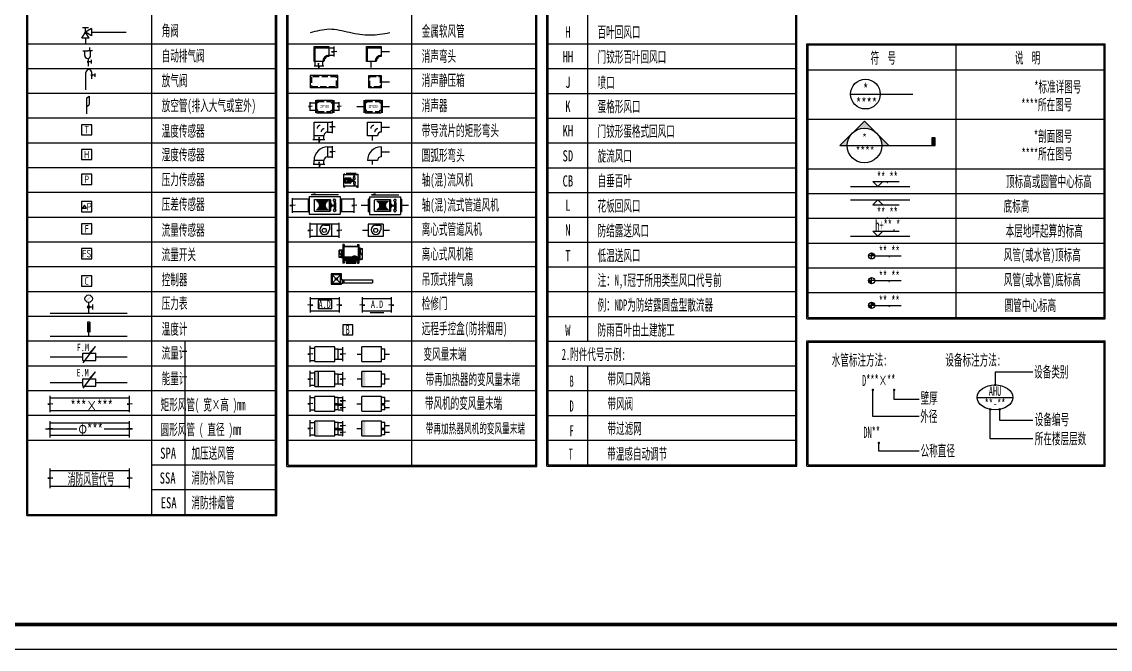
# Model space of a CAD drawing. Header units: millimetres. Extents: x 1637 to 339553, y 1785 to 98458.
# Drawn here: x 38478 to 82428, y 1785 to 27111 of the extents above; entities that cross this region are included whole.
import ezdxf
from ezdxf.enums import TextEntityAlignment as Align

# ---------------------------------------------------------------- set-up
doc = ezdxf.new("R2010")
doc.units = ezdxf.units.MM
doc.header["$LTSCALE"] = 1000
doc.linetypes.add('DASH', pattern=[0.35, 0.25, -0.1])
doc.layers.get('Defpoints').update_dxf_attribs({"color": 9})
for name, color, linetype in [('H-DAPP-AAPP', 3, 'Continuous'), ('H-DIMS', 7, 'Continuous'), ('H-DIMS-DUCT', 7, 'Continuous'), ('H-DUCT', 2, 'Continuous'), ('H-DUCT-APPE', 7, 'Continuous'), ('H-DUCT-FIRE', 20, 'Continuous'), ('H-EQUP-ELSE', 4, 'Continuous'), ('H-EQUP-FAN', 4, 'Continuous'), ('H-EQUP-FANS', 4, 'Continuous'), ('H-EQUP-FBOX', 4, 'Continuous'), ('h-papp-valv', 3, 'Continuous'), ('H-PIPE', 1, 'Continuous'), ('H-PIPE-DIMS', 7, 'Continuous')]:
    doc.layers.add(name, color=color, linetype=linetype)
doc.layers.add('内框', color=8, linetype='Continuous', plot=False)
doc.styles.add('TH-STYLE1', font='Stfangso_1.ttf', dxfattribs={"width": 0.7})
doc.styles.add('TH-STYLE3', font='tssdeng.shx', dxfattribs={"width": 0.8, "bigfont": 'tssdchn.shx'})
doc.styles.add('黑体', font='simhei.ttf')

# ---------------------------------------------------------------- blocks, each defined once
blk = doc.blocks.new('*U5')
at = {"layer": 'Defpoints'}
for points in [[(0, 0), (1189, 0), (1189, 841), (0, 841)], [(25, 831), (1099, 831), (1099, 10), (25, 10)]]:
    blk.add_lwpolyline(points, close=True, dxfattribs=at)
blk = doc.blocks.new('*U20')
blk.add_line((-480, 0), (480, 0))
blk.add_ellipse((0, 0), major_axis=(-480, 0), ratio=0.7)
at = {"style": 'TH-STYLE1', "width": 0.55}
for tag, p in [('CH1', (0, 168)), ('1', (0, -168))]:
    blk.add_attdef(tag, text='', height=250, dxfattribs=at).set_placement(p, align=Align.MIDDLE_CENTER)
blk = doc.blocks.new('*U21')
at = {"layer": 'H-EQUP-FAN'}
for p, q in [((173, 173), (-173, -173)), ((-173, 173), (173, -173)), ((173, -27), (249, -27)), ((173, -27), (173, -169)), ((173, -169), (249, -169)), ((249, -27), (249, -169)), ((249, -31), (275, -31)), ((249, -166), (275, -166)), ((275, -31), (275, -166)), ((275, -31), (280, -34)), ((280, -162), (275, -166)), ((280, -34), (280, -162)), ((280, -34), (302, -34)), ((280, -162), (302, -162)), ((302, -34), (302, -162))]:
    blk.add_line(p, q, dxfattribs=at)
blk.add_lwpolyline([(211, -27), (211, 189, 0.414214), (189, 211), (-189, 211, 0.414214), (-211, 189), (-211, -189, 0.414214), (-189, -211), (189, -211, 0.414214), (211, -189), (211, -169)], format="xyb", dxfattribs=at)
blk.add_lwpolyline([(189, -27), (189, 189), (-189, 189), (-189, -189), (189, -189), (189, -169)], dxfattribs=at)
blk.add_lwpolyline([(-173, -173), (173, -173), (173, 173), (-173, 173)], close=True, dxfattribs=at)
blk.add_circle((0, 0), 43.5, dxfattribs=at)
blk = doc.blocks.new('*U58')
h = blk.add_hatch(color=256)
edge = h.paths.add_edge_path()
edge.add_line((7, 0), (9.9, 0))
edge.add_line((9.9, 0), (0, 9.9))
edge.add_line((0, 9.9), (-9.9, 0))
edge.add_line((-9.9, 0), (-7, 0))
edge.add_arc((0, 0), 7, 0, 180, ccw=False)
blk.add_hatch(color=256).paths.add_polyline_path([(28.59, 3.17), (27.17, 3.17), (27.17, 0), (28.59, 0)])
for p, q in [((-7, 0), (7, 0)), ((7, 0), (28.59, 0))]:
    blk.add_line(p, q)
blk.add_lwpolyline([(7, 0), (9.9, 0), (0, 9.9), (-9.9, 0), (-7, 0, -1)], format="xyb", close=True)
blk.add_lwpolyline([(28.59, 3.17), (27.17, 3.17), (27.17, 0), (28.59, 0)], close=True)
blk.add_circle((0, 0), 7)
at = {"style": 'TH-STYLE1', "width": 0.8}
blk.add_attdef('详图编号', text='', height=3.5, dxfattribs=at).set_placement((0.05, 1.34), align=Align.CENTER)
blk.add_attdef('详图图号', text='', height=3.5, dxfattribs=at).set_placement((0.28, -2.15), align=Align.MIDDLE_CENTER)
blk = doc.blocks.new('*U54')
at = {"layer": 'h-papp-valv'}
for p, q in [((186746, 53584), (186896, 53834)), ((187015, 53999), (186776, 53999)), ((186896, 53834), (186896, 53999)), ((187146, 53984), (186896, 53834)), ((187146, 53684), (186896, 53834)), ((187046, 53584), (186896, 53834)), ((187146, 53984), (187146, 53684)), ((187046, 53584), (186746, 53584))]:
    blk.add_line(p, q, dxfattribs=at)
blk = doc.blocks.new('*U55')
at = {"layer": 'h-papp-valv'}
for p, q in [((187034, 54129), (187034, 53999)), ((186776, 53999), (186965, 53999)), ((186848, 53815), (186848, 53999)), ((187154, 53999), (186965, 53999)), ((186982, 53698), (186982, 53385)), ((187083, 53815), (187083, 53999)), ((187102, 53632), (187102, 53493)), ((187102, 53558), (186957, 53558))]:
    blk.add_line(p, q, dxfattribs=at)
at = {"layer": 'h-papp-valv', "const_width": 50}
blk.add_lwpolyline([(186982, 53583, 1), (186982, 53533, 1)], format="xyb", close=True, dxfattribs=at)
at = {"layer": 'h-papp-valv'}
blk.add_arc((186965, 53815), 118, 180, 0, dxfattribs=at)
blk = doc.blocks.new('*U56')
at = {"layer": 'h-papp-valv'}
for p, q in [((187026, 53499), (187026, 54199)), ((187386, 54095), (187241, 54095)), ((187266, 53953), (187266, 54199)), ((187386, 54168), (187386, 54029))]:
    blk.add_line(p, q, dxfattribs=at)
at = {"layer": 'h-papp-valv', "const_width": 50}
blk.add_lwpolyline([(187266, 54120, 1), (187266, 54070, 1)], format="xyb", close=True, dxfattribs=at)
at = {"layer": 'h-papp-valv'}
blk.add_arc((187146, 54199), 120, 0, 180, dxfattribs=at)
blk = doc.blocks.new('*U57')
at = {"layer": 'h-papp-valv'}
for p, q in [((187026, 54160), (187143, 54249)), ((187026, 54160), (187026, 53538)), ((187143, 54249), (187143, 53911)), ((187026, 53820), (187143, 53909))]:
    blk.add_line(p, q, dxfattribs=at)
blk = doc.blocks.new('*U79')
at = {"layer": 'h-papp-valv'}
blk.add_lwpolyline([(-205, -205), (205, -205), (205, 205), (-205, 205)], close=True, dxfattribs=at)
at = {"layer": 'H-PIPE-DIMS', "style": 'TH-STYLE3', "width": 0.8}
blk.add_text('C', height=300, rotation=0, dxfattribs=at).set_placement((0, 0), align=Align.MIDDLE_CENTER)
blk = doc.blocks.new('*U85')
at = {"layer": 'h-papp-valv'}
blk.add_lwpolyline([(-205, -205), (205, -205), (205, 205), (-205, 205)], close=True, dxfattribs=at)
at = {"layer": 'H-PIPE-DIMS', "style": 'TH-STYLE3', "width": 0.8}
blk.add_text('FS', height=300, rotation=0, dxfattribs=at).set_placement((0, 0), align=Align.MIDDLE_CENTER)
blk = doc.blocks.new('*U84')
at = {"layer": 'h-papp-valv'}
blk.add_lwpolyline([(-205, -205), (205, -205), (205, 205), (-205, 205)], close=True, dxfattribs=at)
at = {"layer": 'H-PIPE-DIMS', "style": 'TH-STYLE3', "width": 0.8}
blk.add_text('F', height=300, rotation=0, dxfattribs=at).set_placement((0, 0), align=Align.MIDDLE_CENTER)
blk = doc.blocks.new('*U83')
at = {"layer": 'h-papp-valv'}
blk.add_lwpolyline([(-205, -205), (205, -205), (205, 205), (-205, 205)], close=True, dxfattribs=at)
at = {"layer": 'H-PIPE-DIMS'}
blk.add_lwpolyline([(-91, 68), (-166, -62), (-16, -62)], close=True, dxfattribs=at)
at = {"layer": 'H-PIPE-DIMS', "style": 'TH-STYLE3', "width": 0.8}
blk.add_text('P', height=300, rotation=0, dxfattribs=at).set_placement((100, 0), align=Align.MIDDLE_CENTER)
blk = doc.blocks.new('*U82')
at = {"layer": 'h-papp-valv'}
blk.add_lwpolyline([(-205, -205), (205, -205), (205, 205), (-205, 205)], close=True, dxfattribs=at)
at = {"layer": 'H-PIPE-DIMS', "style": 'TH-STYLE3', "width": 0.8}
blk.add_text('P', height=300, rotation=0, dxfattribs=at).set_placement((0, 0), align=Align.MIDDLE_CENTER)
blk = doc.blocks.new('*U81')
at = {"layer": 'h-papp-valv'}
blk.add_lwpolyline([(-205, -205), (205, -205), (205, 205), (-205, 205)], close=True, dxfattribs=at)
at = {"layer": 'H-PIPE-DIMS', "style": 'TH-STYLE3', "width": 0.8}
blk.add_text('H', height=300, rotation=0, dxfattribs=at).set_placement((0, 0), align=Align.MIDDLE_CENTER)
blk = doc.blocks.new('*U80')
at = {"layer": 'h-papp-valv'}
blk.add_lwpolyline([(-205, -205), (205, -205), (205, 205), (-205, 205)], close=True, dxfattribs=at)
at = {"layer": 'H-PIPE-DIMS', "style": 'TH-STYLE3', "width": 0.8}
blk.add_text('T', height=300, rotation=0, dxfattribs=at).set_placement((0, 0), align=Align.MIDDLE_CENTER)
blk = doc.blocks.new('*U101')
for p, q in [((0, 0), (500, 0)), ((100, -100), (100, 0)), ((400, -100), (400, 0)), ((0, -50), (500, -50)), ((0, -690), (0, -50)), ((50, -100), (100, -100)), ((450, -100), (400, -100)), ((500, -690), (500, -50)), ((0, -690), (500, -690)), ((0, -740), (500, -740)), ((50, -640), (100, -640)), ((100, -640), (100, -740)), ((400, -640), (400, -740)), ((450, -640), (400, -640))]:
    blk.add_line(p, q)
at = {"linetype": 'DASH'}
for p, q in [((50, -640), (50, -100)), ((450, -640), (450, -100))]:
    blk.add_line(p, q, dxfattribs=at)
at = {"style": 'TH-STYLE3', "width": 0.7}
blk.add_text('ZP100', height=125, rotation=90, dxfattribs=at).set_placement((250, -370), align=Align.MIDDLE_CENTER)
blk = doc.blocks.new('*U102')
for p, q in [((0, 0), (500, 0)), ((100, -100), (100, 0)), ((400, -100), (400, 0)), ((0, -50), (500, -50)), ((0, -690), (0, -50)), ((50, -100), (100, -100)), ((450, -100), (400, -100)), ((500, -690), (500, -50)), ((0, -690), (500, -690)), ((0, -740), (500, -740)), ((50, -640), (100, -640)), ((100, -640), (100, -740)), ((400, -640), (400, -740)), ((450, -640), (400, -640))]:
    blk.add_line(p, q)
at = {"linetype": 'DASH'}
for p, q in [((50, -640), (50, -100)), ((450, -640), (450, -100))]:
    blk.add_line(p, q, dxfattribs=at)
at = {"style": 'TH-STYLE3', "width": 0.7}
blk.add_text('ZP200', height=125, rotation=90, dxfattribs=at).set_placement((250, -370), align=Align.MIDDLE_CENTER)
blk = doc.blocks.new('THAPE_A1L_inner')
at = {"layer": '内框'}
blk.add_lwpolyline([(0, 0), (841, 0), (841, 594), (0, 594)], close=True, dxfattribs=at)
at = {"layer": '内框', "const_width": 1.4}
blk.add_lwpolyline([(25, 584), (25, 10), (831, 10), (831, 584)], close=True, dxfattribs=at)
at = {"layer": '内框', "style": '黑体', "width": 0.8}
blk.add_attdef('内框名称', (51.53, 598.63), '', height=7, dxfattribs=at)

msp = doc.modelspace()

# ---------------------------------------------------------------- hatches: boundary and pattern name
at = {"layer": 'H-DIMS'}
for points in [[(72918, 17662, 0.414214), (72793, 17787), (72793, 17662)], [(72793, 16662), (72668, 16662, 0.414214), (72793, 16537)], [(72793, 15662), (72668, 15662, 0.414214), (72793, 15537)], [(72918, 15662, 0.414214), (72793, 15787), (72793, 15662)]]:
    msp.add_hatch(color=256, dxfattribs=at).paths.add_polyline_path(points)

# ---------------------------------------------------------------- linework, layer by layer
at = {"layer": 'H-DAPP-AAPP'}
for p, q in [((50828, 23060), (50828, 22660)), ((52991, 23060), (52991, 22660)), ((50678, 22510), (50278, 22510)), ((52841, 22510), (52441, 22510)), ((50828, 22060), (50828, 21660)), ((52991, 22060), (52991, 21660)), ((50678, 21510), (50278, 21510)), ((52841, 21510), (52441, 21510))]:
    msp.add_line(p, q, dxfattribs=at)
at = {"layer": 'H-DIMS'}
for p, q in [((38678, 7177), (38678, 57277)), ((38728, 7227), (38728, 57227)), ((43728, 7227), (43728, 57227)), ((48728, 7227), (48728, 57227)), ((48778, 7177), (48778, 57277)), ((49178, 9165), (49178, 57277)), ((49228, 9215), (49228, 57227)), ((54228, 9215), (54228, 57227)), ((59228, 9215), (59228, 57227)), ((59278, 9165), (59278, 57277)), ((59678, 9171), (59678, 57283)), ((59728, 9221), (59728, 57233)), ((69728, 9221), (69728, 57227)), ((69778, 9171), (69778, 57277)), ((61328, 14209), (61328, 42209)), ((38728, 26227), (48728, 26227)), ((49228, 26227), (59228, 26227)), ((59728, 26221), (69728, 26221)), ((70178, 15127), (70178, 26227)), ((70178, 26227), (82228, 26227)), ((70228, 15177), (70228, 26177)), ((70228, 26177), (82178, 26177)), ((76203, 15177), (76203, 26177)), ((82178, 15177), (82178, 26177)), ((82228, 15127), (82228, 26227)), ((38728, 25227), (48728, 25227)), ((49228, 25230), (59228, 25230)), ((59728, 25221), (69728, 25221)), ((70228, 25177), (82178, 25177)), ((70228, 25177), (82178, 25177)), ((38728, 24227), (48728, 24227)), ((49228, 24227), (59228, 24227)), ((59728, 24221), (69728, 24221)), ((71941, 24190), (74454, 24190)), ((38728, 23227), (48728, 23227)), ((49228, 23227), (59228, 23227)), ((59728, 23221), (69728, 23221)), ((70228, 23177), (82178, 23177)), ((38728, 22227), (48728, 22227)), ((49228, 22227), (59228, 22227)), ((59728, 22221), (69728, 22221)), ((38728, 21227), (48728, 21227)), ((49228, 21227), (59228, 21227)), ((59728, 21221), (69728, 21221)), ((70228, 21177), (82178, 21177)), ((72843, 20662), (73044, 20462)), ((72843, 20662), (73906, 20662)), ((73244, 20662), (73044, 20462)), ((38728, 20227), (48728, 20227)), ((49228, 20227), (59228, 20227)), ((59728, 20221), (69728, 20221)), ((71941, 20462), (74334, 20462)), ((70228, 20177), (82178, 20177)), ((71941, 19926), (74334, 19926)), ((72843, 19726), (73044, 19926)), ((73244, 19726), (73044, 19926)), ((72843, 19726), (73906, 19726)), ((38728, 19227), (48728, 19227)), ((49228, 19227), (59228, 19227)), ((59728, 19221), (69728, 19221)), ((59728, 19221), (69728, 19221)), ((70228, 19177), (82178, 19177)), ((71941, 18462), (74334, 18462)), ((72843, 18662), (73044, 18462)), ((72843, 18662), (73906, 18662)), ((73244, 18662), (73044, 18462)), ((38728, 18227), (48728, 18227)), ((49228, 18227), (59228, 18227)), ((59728, 18221), (69728, 18221)), ((70228, 18177), (82178, 18177)), ((72918, 17662), (72668, 17662)), ((72793, 17537), (72793, 17787)), ((72918, 17662), (73981, 17662)), ((38728, 17227), (48728, 17227)), ((49228, 17227), (59228, 17227)), ((59728, 17221), (69728, 17221)), ((70228, 17177), (82178, 17177)), ((72793, 16537), (72793, 16787)), ((72918, 16662), (72668, 16662)), ((72918, 16662), (73981, 16662)), ((38728, 16227), (48728, 16227)), ((49228, 16227), (59228, 16227)), ((59728, 16221), (69728, 16221)), ((70228, 16177), (82178, 16177)), ((72918, 15662), (72668, 15662)), ((72793, 15537), (72793, 15787)), ((72918, 15662), (73981, 15662)), ((38728, 15227), (48728, 15227)), ((49228, 15227), (59228, 15227)), ((59728, 15221), (69728, 15221)), ((70178, 15127), (82228, 15127)), ((70228, 15177), (82178, 15177)), ((70228, 15177), (82178, 15177)), ((70228, 15177), (82178, 15177)), ((38728, 14227), (48728, 14227)), ((45079, 7227), (45079, 14227)), ((49228, 14227), (59228, 14227)), ((59728, 14221), (69728, 14221)), ((70178, 9177), (70178, 14227)), ((70178, 14227), (82228, 14227)), ((70228, 9227), (70228, 14177)), ((70228, 14177), (82178, 14177)), ((82178, 9227), (82178, 14177)), ((82228, 9177), (82228, 14227)), ((38728, 13227), (48728, 13227)), ((49228, 13227), (59228, 13227)), ((59728, 13221), (69728, 13221)), ((61328, 9209), (61328, 13209)), ((79306, 12972), (77785, 12972)), ((77785, 12972), (77785, 12454)), ((38728, 12227), (48728, 12227)), ((49228, 12227), (59228, 12227)), ((59728, 12221), (69728, 12221)), ((72845, 11173), (72845, 12251)), ((73703, 11870), (73703, 12251)), ((74716, 11870), (73703, 11870)), ((77584, 10283), (77584, 11465)), ((77965, 11015), (77965, 11465)), ((38728, 11227), (48728, 11227)), ((49228, 11227), (59228, 11227)), ((59728, 11221), (69728, 11221)), ((74716, 11173), (72845, 11173)), ((79306, 11015), (77965, 11015)), ((38728, 10227), (48728, 10227)), ((49228, 10227), (59228, 10227)), ((59728, 10221), (69728, 10221)), ((73084, 9782), (73084, 10112)), ((79306, 10283), (77584, 10283)), ((74716, 9782), (73084, 9782)), ((43728, 9227), (48728, 9227)), ((49178, 9165), (59278, 9165)), ((49228, 9215), (59228, 9215)), ((59678, 9171), (69778, 9171)), ((59728, 9221), (69728, 9221)), ((59728, 9221), (69728, 9221)), ((59728, 9221), (69728, 9221)), ((59728, 9221), (69728, 9221)), ((70178, 9177), (82228, 9177)), ((70228, 9227), (82178, 9227)), ((70228, 9227), (82178, 9227)), ((70228, 9227), (82178, 9227)), ((43728, 8227), (48728, 8227)), ((43728, 8227), (48728, 8227)), ((38678, 7177), (48778, 7177)), ((38728, 7227), (48728, 7227))]:
    msp.add_line(p, q, dxfattribs=at)
at = {"layer": 'H-DIMS', "const_width": 50}
for points in [[(77760, 12454, 1), (77810, 12454, 1)], [(72820, 12251, 1), (72870, 12251, 1)], [(73678, 12251, 1), (73728, 12251, 1)], [(77559, 11465, 1), (77609, 11465, 1)], [(77940, 11465, 1), (77990, 11465, 1)], [(73059, 10112, 1), (73109, 10112, 1)]]:
    msp.add_lwpolyline(points, format="xyb", close=True, dxfattribs=at)
at = {"layer": 'H-DIMS'}
for centre, radius in [((72541, 24190), 600), ((72793, 17662), 125), ((72793, 16662), 125), ((72793, 15662), 125)]:
    msp.add_circle(centre, radius, dxfattribs=at)
at = {"layer": 'H-DIMS-DUCT'}
for p, q in [((51085, 25924), (51085, 26113)), ((51193, 25908), (50986, 25898)), ((50986, 25898), (51085, 25883)), ((51085, 25924), (51193, 25908)), ((51085, 25708), (51085, 25883)), ((50278, 25337), (50451, 25337)), ((50465, 25436), (50451, 25337)), ((50475, 25228), (50465, 25436)), ((50491, 25337), (50475, 25228)), ((50491, 25337), (50680, 25337)), ((50128, 23714), (50128, 23867)), ((51293, 23714), (51293, 23867)), ((50209, 23702), (50054, 23694)), ((50054, 23694), (50128, 23683)), ((50128, 23714), (50209, 23702)), ((50128, 23510), (50128, 23683)), ((51374, 23702), (51219, 23694)), ((51219, 23694), (51293, 23683)), ((51293, 23714), (51374, 23702)), ((51293, 23510), (51293, 23683)), ((51129, 22875), (50922, 22865)), ((50922, 22865), (51021, 22850)), ((51021, 22891), (51021, 23096)), ((51021, 22891), (51129, 22875)), ((50482, 22456), (50468, 22358)), ((50492, 22249), (50482, 22456)), ((51021, 22620), (51021, 22850)), ((50237, 22358), (50468, 22358)), ((50509, 22358), (50492, 22249)), ((50509, 22358), (50714, 22358)), ((51021, 21891), (51021, 22096)), ((51129, 21875), (50922, 21865)), ((50922, 21865), (51021, 21850)), ((51021, 21891), (51129, 21875)), ((51021, 21620), (51021, 21850)), ((50240, 21357), (50471, 21357)), ((50485, 21455), (50471, 21357)), ((50495, 21248), (50485, 21455)), ((50511, 21357), (50495, 21248)), ((50511, 21357), (50717, 21357)), ((49404, 19718), (49404, 19990)), ((51900, 19718), (51900, 19990)), ((49512, 19702), (49305, 19691)), ((49305, 19691), (49404, 19677)), ((49404, 19718), (49512, 19702)), ((49404, 19396), (49404, 19677)), ((52009, 19702), (51802, 19691)), ((51802, 19691), (51900, 19677)), ((51900, 19718), (52009, 19702)), ((51900, 19396), (51900, 19677)), ((50128, 18718), (50128, 18990)), ((51293, 18718), (51293, 18990)), ((50236, 18702), (50029, 18691)), ((50029, 18691), (50128, 18677)), ((50128, 18718), (50236, 18702)), ((50128, 18396), (50128, 18677)), ((51401, 18702), (51194, 18691)), ((51194, 18691), (51293, 18677)), ((51293, 18718), (51401, 18702)), ((51293, 18396), (51293, 18677)), ((50128, 16001), (50128, 15697)), ((50446, 15880), (50446, 15520)), ((50993, 15880), (50446, 15880)), ((50993, 15520), (50993, 15880)), ((51296, 16001), (51296, 15697)), ((52226, 16001), (52226, 15697)), ((53395, 16001), (53395, 15697)), ((50029, 15682), (50128, 15697)), ((50236, 15672), (50029, 15682)), ((50128, 15656), (50236, 15672)), ((50128, 15656), (50128, 15373)), ((50993, 15520), (50446, 15520)), ((51198, 15682), (51296, 15697)), ((51405, 15672), (51198, 15682)), ((51296, 15656), (51405, 15672)), ((51296, 15656), (51296, 15373)), ((52128, 15682), (52226, 15697)), ((52335, 15672), (52128, 15682)), ((52226, 15656), (52335, 15672)), ((52226, 15656), (52226, 15373)), ((53296, 15682), (53395, 15697)), ((53503, 15672), (53296, 15682)), ((53395, 15656), (53503, 15672)), ((53395, 15656), (53395, 15373)), ((53091, 15367), (52545, 15367)), ((50236, 13702), (50029, 13691)), ((50029, 13691), (50128, 13677)), ((50128, 13718), (50128, 14024)), ((50128, 13718), (50236, 13702)), ((50128, 13372), (50128, 13677)), ((51546, 13702), (51339, 13691)), ((51339, 13691), (51438, 13677)), ((51438, 13718), (51438, 13970)), ((51438, 13718), (51546, 13702)), ((51438, 13410), (51438, 13677)), ((50128, 12718), (50128, 13024)), ((51438, 12718), (51438, 12970)), ((50236, 12702), (50029, 12691)), ((50029, 12691), (50128, 12677)), ((50128, 12718), (50236, 12702)), ((50128, 12372), (50128, 12677)), ((51546, 12702), (51339, 12691)), ((51339, 12691), (51438, 12677)), ((51438, 12718), (51546, 12702)), ((51438, 12410), (51438, 12677)), ((39628, 11703), (39628, 12010)), ((42828, 11703), (42828, 12010)), ((50128, 11718), (50128, 12024)), ((51438, 11830), (51438, 11987)), ((39736, 11687), (39529, 11677)), ((39529, 11677), (39628, 11662)), ((39628, 11703), (39736, 11687)), ((39628, 11357), (39628, 11662)), ((42936, 11687), (42729, 11677)), ((42729, 11677), (42828, 11662)), ((42828, 11703), (42936, 11687)), ((42828, 11357), (42828, 11662)), ((50236, 11702), (50029, 11691)), ((50029, 11691), (50128, 11677)), ((50128, 11718), (50236, 11702)), ((50128, 11372), (50128, 11677)), ((51546, 11814), (51339, 11804)), ((51339, 11804), (51438, 11789)), ((51546, 11543), (51339, 11533)), ((51339, 11533), (51438, 11519)), ((51438, 11830), (51546, 11814)), ((51438, 11638), (51438, 11789)), ((51438, 11559), (51438, 11687)), ((51438, 11559), (51546, 11543)), ((51438, 11382), (51438, 11519)), ((50128, 10718), (50128, 11024)), ((39439, 10677), (40699, 10677)), ((39736, 10687), (39529, 10677)), ((39529, 10677), (39628, 10662)), ((39628, 10703), (39628, 10986)), ((39628, 10703), (39736, 10687)), ((39628, 10334), (39628, 10662)), ((41802, 10677), (42950, 10677)), ((42936, 10687), (42729, 10677)), ((42729, 10677), (42828, 10662)), ((42828, 10703), (42828, 10986)), ((42828, 10703), (42936, 10687)), ((42828, 10334), (42828, 10662)), ((50236, 10702), (50029, 10691)), ((50029, 10691), (50128, 10677)), ((50128, 10718), (50236, 10702)), ((50128, 10372), (50128, 10677)), ((51546, 10814), (51339, 10804)), ((51339, 10804), (51438, 10789)), ((51438, 10830), (51438, 10987)), ((51438, 10830), (51546, 10814)), ((51438, 10638), (51438, 10789)), ((51438, 10559), (51438, 10687)), ((51438, 10559), (51546, 10543)), ((51546, 10543), (51339, 10533)), ((51339, 10533), (51438, 10519)), ((51438, 10382), (51438, 10519)), ((39628, 8711), (39628, 9079)), ((42828, 8711), (42828, 9079)), ((39736, 8695), (39529, 8685)), ((39529, 8685), (39628, 8670)), ((39628, 8711), (39736, 8695)), ((39628, 8291), (39628, 8670)), ((42936, 8695), (42729, 8685)), ((42729, 8685), (42828, 8670)), ((42828, 8711), (42936, 8695)), ((42828, 8291), (42828, 8670))]:
    msp.add_line(p, q, dxfattribs=at)
for points in [[(50278, 26110), (50878, 26110), (50878, 25710, 0.414214), (50678, 25510), (50278, 25510)], [(52391, 26110), (52991, 26110), (52991, 25710, 0.414214), (52791, 25510), (52391, 25510)]]:
    msp.add_lwpolyline(points, format="xyb", close=True, dxfattribs=at)
msp.add_lwpolyline([(51447, 14475), (51847, 14475), (51847, 14875), (51447, 14875)], close=True, dxfattribs=at)
at = {"layer": 'H-DUCT'}
for p, q in [((50328, 25510), (50328, 26060)), ((50328, 26060), (50878, 26060)), ((50878, 26060), (51085, 26060)), ((52441, 25510), (52441, 26060)), ((52441, 26060), (52991, 26060)), ((50328, 25337), (50328, 25510)), ((50628, 25337), (50628, 25510)), ((50878, 25760), (51085, 25760)), ((52591, 25260), (52591, 25510)), ((52991, 25910), (53328, 25910)), ((50128, 24942), (50128, 24442)), ((51237, 24942), (50128, 24942)), ((51237, 24442), (51237, 24942)), ((52991, 24692), (53328, 24692)), ((51237, 24442), (50128, 24442)), ((50128, 23840), (50333, 23840)), ((51073, 23840), (51293, 23840)), ((50128, 23540), (50333, 23540)), ((51073, 23540), (51293, 23540)), ((52007, 23690), (52296, 23690)), ((53036, 23690), (53328, 23690)), ((50278, 22358), (50278, 23060)), ((50278, 23060), (51021, 23060)), ((52441, 23060), (52991, 23060)), ((52441, 22510), (52441, 23060)), ((52991, 22860), (53328, 22860)), ((50678, 22358), (50678, 22510)), ((50828, 22660), (51021, 22660)), ((52641, 22317), (52641, 22510)), ((50828, 22060), (51021, 22060)), ((50828, 21660), (51021, 21660)), ((52991, 21860), (53328, 21860)), ((50281, 21357), (50278, 21510)), ((50681, 21357), (50678, 21510)), ((52641, 21344), (52641, 21510)), ((50037, 19952), (49404, 19952)), ((51900, 19952), (51337, 19952)), ((50037, 19442), (49404, 19442)), ((51900, 19442), (51337, 19442)), ((52467, 19692), (52185, 19692)), ((54089, 19692), (53817, 19692)), ((51293, 18942), (50128, 18942)), ((52467, 18692), (52242, 18692)), ((53328, 18692), (53067, 18692)), ((51293, 18442), (50128, 18442)), ((51482, 16695), (52642, 16695)), ((51482, 16567), (52642, 16567)), ((52642, 16695), (52642, 16567)), ((50128, 15942), (51296, 15942)), ((52226, 15942), (53395, 15942)), ((50128, 15442), (51296, 15442)), ((52226, 15442), (53395, 15442)), ((50128, 13942), (50314, 13942)), ((52018, 13692), (52204, 13692)), ((53143, 13692), (53328, 13692)), ((50128, 13442), (50314, 13442)), ((51253, 13491), (51438, 13491)), ((50128, 12942), (50314, 12942)), ((51253, 12892), (51438, 12892)), ((50128, 12442), (50314, 12442)), ((51253, 12491), (51438, 12491)), ((52018, 12692), (52204, 12692)), ((53143, 12692), (53328, 12692)), ((39628, 11927), (42828, 11927)), ((50128, 11942), (50314, 11942)), ((51253, 11941), (51438, 11941)), ((50128, 11442), (50314, 11442)), ((51253, 11692), (51438, 11692)), ((51253, 11641), (51438, 11641)), ((51253, 11441), (51438, 11441)), ((52007, 11692), (52204, 11692)), ((53143, 11816), (53328, 11816)), ((53143, 11541), (53328, 11541)), ((39628, 11427), (42828, 11427)), ((39628, 10927), (42828, 10927)), ((50128, 10942), (50314, 10942)), ((51253, 10941), (51438, 10941)), ((51253, 10692), (51438, 10692)), ((51253, 10641), (51438, 10641)), ((52007, 10692), (52204, 10692)), ((53143, 10816), (53328, 10816)), ((39628, 10427), (42828, 10427)), ((50128, 10442), (50314, 10442)), ((51253, 10441), (51438, 10441)), ((53143, 10541), (53328, 10541))]:
    msp.add_line(p, q, dxfattribs=at)
msp.add_lwpolyline([(52491, 24442), (52491, 24942), (52991, 24942), (52991, 24442)], close=True, dxfattribs=at)
for centre, radius in [((50878, 25510), 250), ((52991, 25510), 250), ((50828, 22510), 150), ((52991, 22510), 150), ((50828, 21510), 550), ((52991, 21510), 550), ((50828, 21510), 150), ((52991, 21510), 150)]:
    msp.add_arc(centre, radius, 90, 180, dxfattribs=at)
at = {"layer": 'H-DUCT', "linetype": 'DASH'}
for centre in [(50530, 22801), (52694, 22801), (50689, 22662), (52852, 22662)]:
    msp.add_arc(centre, 125, 90, 180, dxfattribs=at)
at = {"layer": 'H-DUCT'}
msp.add_open_spline([(50132, 26674), (50385, 26745), (50911, 26893), (51717, 26671), (52532, 26532), (53072, 26628), (53333, 26674)], degree=3, knots=[0, 0, 0, 0, 773.239663, 1607.5342, 2448.575795, 3237.76834, 3237.76834, 3237.76834, 3237.76834], dxfattribs=at)
at = {"layer": 'H-DUCT-APPE', "linetype": 'DASH'}
for p, q in [((50178, 24892), (50178, 24492)), ((51187, 24892), (50178, 24892)), ((51187, 24492), (51187, 24892)), ((50178, 24492), (51187, 24492))]:
    msp.add_line(p, q, dxfattribs=at)
msp.add_lwpolyline([(52533, 24483), (52533, 24900), (52949, 24900), (52949, 24483)], close=True, dxfattribs=at)
at = {"layer": 'H-DUCT-FIRE'}
for p, q in [((39628, 8996), (42828, 8996)), ((39628, 8361), (42828, 8361))]:
    msp.add_line(p, q, dxfattribs=at)
at = {"layer": 'H-EQUP-ELSE'}
for p, q in [((41351, 15596), (41142, 15596)), ((41178, 15784), (41178, 15579)), ((41178, 15570), (41178, 15346)), ((41351, 15496), (41351, 15697)), ((41230, 14986), (41126, 14986)), ((41126, 14986), (41126, 14586)), ((41178, 14943), (41178, 14415)), ((41230, 14986), (41230, 14586)), ((50314, 13392), (50314, 13991)), ((51114, 13991), (50314, 13991)), ((51114, 13392), (51114, 13991)), ((51253, 13892), (51114, 13892)), ((51253, 13892), (51438, 13892)), ((51253, 13491), (51253, 13892)), ((53004, 13991), (52204, 13991)), ((52204, 13392), (52204, 13991)), ((53004, 13392), (53004, 13991)), ((53143, 13892), (53004, 13892)), ((53143, 13491), (53143, 13892)), ((50314, 13392), (51114, 13392)), ((51114, 13491), (51253, 13491)), ((52204, 13392), (53004, 13392)), ((53004, 13491), (53143, 13491)), ((50314, 12392), (50314, 12991)), ((51114, 12991), (50314, 12991)), ((50456, 12392), (50456, 12991)), ((51114, 12392), (51114, 12991)), ((51253, 12892), (51114, 12892)), ((51253, 12491), (51253, 12892)), ((52204, 12392), (52204, 12991)), ((53004, 12991), (52204, 12991)), ((53004, 12392), (53004, 12991)), ((53143, 12892), (53004, 12892)), ((53143, 12491), (53143, 12892)), ((50314, 12392), (51114, 12392)), ((51114, 12491), (51253, 12491)), ((52204, 12392), (53004, 12392)), ((53004, 12491), (53143, 12491)), ((50314, 11392), (50314, 11991)), ((51114, 11991), (50314, 11991)), ((51114, 11392), (51114, 11991)), ((51253, 11941), (51114, 11941)), ((51253, 11691), (51253, 11941)), ((53004, 11991), (52204, 11991)), ((52204, 11392), (52204, 11991)), ((53004, 11392), (53004, 11991)), ((53143, 11941), (53004, 11941)), ((53143, 11691), (53143, 11941)), ((51253, 11691), (51114, 11691)), ((51253, 11641), (51114, 11641)), ((51253, 11441), (51114, 11441)), ((51253, 11441), (51253, 11641)), ((53143, 11691), (53004, 11691)), ((53143, 11641), (53004, 11641)), ((53143, 11441), (53004, 11441)), ((53143, 11441), (53143, 11641)), ((50314, 11392), (51114, 11392)), ((50314, 10392), (50314, 10991)), ((51114, 10991), (50314, 10991)), ((51114, 10392), (51114, 10991)), ((52204, 11392), (53004, 11392)), ((53004, 10991), (52204, 10991)), ((52204, 10392), (52204, 10991)), ((53004, 10392), (53004, 10991)), ((51253, 10941), (51114, 10941)), ((51253, 10691), (51114, 10691)), ((51253, 10641), (51114, 10641)), ((51253, 10691), (51253, 10941)), ((51253, 10441), (51253, 10641)), ((53143, 10941), (53004, 10941)), ((53143, 10691), (53004, 10691)), ((53143, 10641), (53004, 10641)), ((53143, 10691), (53143, 10941)), ((53143, 10441), (53143, 10641)), ((50314, 10392), (51114, 10392)), ((51253, 10441), (51114, 10441)), ((52204, 10392), (53004, 10392)), ((53143, 10441), (53004, 10441))]:
    msp.add_line(p, q, dxfattribs=at)
msp.add_lwpolyline([(41114, 15874, 11.2, 11.2, 0), (41168, 15928, 26.2, 11.2, 0), (41251, 16011, 11.2, 11.2, 0)], format="xyseb", dxfattribs=at)
at = {"layer": 'H-EQUP-ELSE', "const_width": 75.1}
msp.add_lwpolyline([(41178, 15559, -1), (41178, 15634, -1)], format="xyb", close=True, dxfattribs=at)
at = {"layer": 'H-EQUP-ELSE'}
msp.add_circle((41178, 15934), 150, dxfattribs=at)
for points in [[(50314, 12991), (50456, 12991), (50314, 12392), (50456, 12392)], [(52204, 12991), (52346, 12991), (52204, 12392), (52346, 12392)], [(50314, 10991), (50456, 10991), (50314, 10392), (50456, 10392)], [(52204, 10991), (52346, 10991), (52204, 10392), (52346, 10392)]]:
    msp.add_solid(points, dxfattribs=at)
at = {"layer": 'H-EQUP-FANS'}
for p, q in [((51478, 20436), (51478, 20966)), ((51528, 20966), (51478, 20966)), ((52058, 20931), (51478, 20931)), ((51519, 20630), (51519, 20771)), ((51528, 20931), (51528, 20966)), ((51743, 20803), (51551, 20803)), ((51551, 20598), (51551, 20803)), ((51574, 20985), (51764, 21018)), ((51974, 20985), (51574, 20985)), ((51574, 20985), (51764, 20953)), ((51575, 20764), (51719, 20764)), ((51589, 20733), (51704, 20733)), ((51589, 20669), (51704, 20669)), ((51599, 20701), (51695, 20701)), ((51743, 20598), (51743, 20803)), ((51775, 20630), (51775, 20771)), ((51775, 20739), (51807, 20739)), ((51775, 20662), (51807, 20662)), ((51807, 20739), (51807, 20662)), ((51807, 20720), (51864, 20720)), ((51807, 20681), (51864, 20681)), ((51864, 20720), (51882, 20888)), ((51864, 20681), (51882, 20513)), ((51882, 20888), (51920, 20888)), ((51898, 20654), (51898, 20748)), ((51935, 20748), (51898, 20748)), ((51935, 20748), (51920, 20888)), ((52008, 20966), (52058, 20966)), ((52008, 20931), (52008, 20966)), ((52058, 20436), (52058, 20966)), ((52058, 20471), (51478, 20471)), ((51528, 20436), (51478, 20436)), ((51528, 20436), (51528, 20471)), ((51743, 20598), (51551, 20598)), ((51575, 20637), (51719, 20637)), ((51882, 20513), (51920, 20513)), ((51935, 20654), (51898, 20654)), ((51935, 20654), (51920, 20513)), ((52008, 20436), (52008, 20471)), ((52008, 20436), (52058, 20436)), ((50037, 19952), (50037, 19442)), ((50087, 19952), (50037, 19952)), ((50087, 20052), (51337, 20052)), ((50087, 20052), (50087, 19342)), ((50166, 20134), (50326, 20184)), ((50166, 20134), (51266, 20134)), ((50852, 19868), (50380, 19868)), ((50808, 19825), (50424, 19825)), ((50771, 19782), (50461, 19782)), ((50904, 19451), (50904, 19942)), ((51058, 19899), (51106, 19959)), ((51144, 19813), (51058, 19899)), ((51091, 19866), (51091, 19527)), ((51159, 19910), (51106, 19959)), ((51135, 19823), (51159, 19910)), ((51144, 19813), (51144, 19580)), ((51337, 20052), (51337, 19342)), ((51387, 19952), (51337, 19952)), ((51387, 19952), (51387, 19442)), ((52467, 19947), (52467, 19437)), ((52517, 19947), (52467, 19947)), ((52517, 20047), (53767, 20047)), ((52517, 20047), (52517, 19337)), ((52597, 20129), (52756, 20179)), ((52597, 20129), (53697, 20129)), ((53282, 19863), (52810, 19863)), ((53239, 19820), (52854, 19820)), ((53334, 19447), (53334, 19937)), ((53489, 19894), (53536, 19954)), ((53575, 19808), (53489, 19894)), ((53522, 19861), (53522, 19522)), ((53590, 19905), (53536, 19954)), ((53565, 19818), (53590, 19905)), ((53575, 19808), (53575, 19575)), ((53767, 20047), (53767, 19337)), ((53817, 19947), (53767, 19947)), ((53817, 19947), (53817, 19437)), ((50087, 19442), (50037, 19442)), ((50087, 19342), (51337, 19342)), ((50852, 19525), (50380, 19525)), ((50808, 19568), (50424, 19568)), ((50771, 19611), (50461, 19611)), ((50758, 19739), (50474, 19739)), ((50758, 19654), (50474, 19654)), ((50748, 19697), (50484, 19697)), ((50978, 19746), (50978, 19647)), ((50978, 19709), (51091, 19709)), ((50978, 19684), (51091, 19684)), ((51144, 19580), (51058, 19494)), ((51058, 19494), (51106, 19434)), ((51159, 19483), (51106, 19434)), ((51135, 19571), (51159, 19483)), ((51387, 19442), (51337, 19442)), ((52517, 19437), (52467, 19437)), ((53282, 19520), (52810, 19520)), ((53239, 19563), (52854, 19563)), ((53201, 19777), (52892, 19777)), ((53201, 19606), (52892, 19606)), ((53189, 19735), (52904, 19735)), ((53189, 19649), (52904, 19649)), ((53178, 19692), (52915, 19692)), ((53408, 19741), (53408, 19643)), ((53408, 19704), (53522, 19704)), ((53408, 19679), (53522, 19679)), ((53575, 19575), (53489, 19489)), ((53489, 19489), (53536, 19429)), ((53590, 19478), (53536, 19429)), ((53565, 19566), (53590, 19478)), ((53817, 19437), (53767, 19437)), ((50390, 18942), (50390, 18441)), ((50697, 18902), (50913, 18902)), ((50913, 18713), (50913, 18902)), ((50990, 18942), (50990, 18441)), ((53067, 18942), (52467, 18942)), ((52467, 18942), (52467, 18441)), ((52517, 19337), (53767, 19337)), ((52774, 18902), (52990, 18902)), ((52990, 18713), (52990, 18902)), ((53067, 18942), (53067, 18441)), ((50913, 18713), (50886, 18713)), ((52990, 18713), (52963, 18713)), ((53067, 18442), (52467, 18442))]:
    msp.add_line(p, q, dxfattribs=at)
for points in [[(50904, 19451), (50328, 19451, -0.414214), (50291, 19488), (50291, 19905, -0.414214), (50328, 19942), (50904, 19942, -0.414214), (50941, 19905), (50941, 19488, -0.414214)], [(53334, 19447), (52758, 19447, -0.414214), (52722, 19483), (52722, 19900, -0.414214), (52758, 19937), (53334, 19937, -0.414214), (53371, 19900), (53371, 19483, -0.414214)]]:
    msp.add_lwpolyline(points, format="xyb", close=True, dxfattribs=at)
for centre in [(50692, 18691), (52769, 18691)]:
    msp.add_circle(centre, 81, dxfattribs=at)
for centre, radius, start, end in [((51551, 20771), 31.9, 90, 180), ((51743, 20771), 31.9, 0, 90), ((51551, 20630), 31.9, 180, 270), ((51743, 20630), 31.9, 270, 0), ((50941, 19746), 36.8, 0, 90), ((50941, 19647), 36.8, 270, 0), ((53371, 19741), 36.8, 0, 90), ((53371, 19643), 36.8, 270, 0), ((50697, 18713), 189, 90, 0), ((52774, 18713), 189, 90, 0)]:
    msp.add_arc(centre, radius, start, end, dxfattribs=at)
at = {"layer": 'H-EQUP-FBOX'}
for p, q in [((51496, 18125), (51446, 18125)), ((51446, 18125), (51446, 17365)), ((51446, 18035), (52086, 18035)), ((51476, 18065), (51476, 17619)), ((51496, 18125), (51496, 18065)), ((52036, 18125), (52086, 18125)), ((52036, 18125), (52036, 18065)), ((52056, 18065), (52056, 17619)), ((52086, 18125), (52086, 17365)), ((51396, 17895), (51296, 17895)), ((51296, 17595), (51296, 17895)), ((51396, 17595), (51296, 17595)), ((51396, 17565), (51396, 17925)), ((51396, 17895), (51446, 17895)), ((51396, 17595), (51446, 17595)), ((51446, 17619), (51839, 17619)), ((51832, 17578), (51832, 17611)), ((51839, 17605), (51986, 17605)), ((51846, 17605), (51846, 17459)), ((51851, 17605), (51851, 17459)), ((51862, 17605), (51862, 17459)), ((51869, 17654), (51869, 17659)), ((51869, 17659), (51956, 17659)), ((51877, 17605), (51877, 17459)), ((51894, 17605), (51894, 17459)), ((51912, 17605), (51912, 17552)), ((51931, 17605), (51931, 17459)), ((51948, 17605), (51948, 17459)), ((51956, 17654), (51956, 17659)), ((51963, 17605), (51963, 17459)), ((51974, 17605), (51974, 17459)), ((51979, 17605), (51979, 17459)), ((51986, 17619), (52086, 17619)), ((51990, 17582), (52031, 17582)), ((51990, 17582), (51990, 17482)), ((51993, 17582), (51993, 17611)), ((52031, 17582), (52031, 17482)), ((52086, 17965), (52136, 17965)), ((52136, 17495), (52136, 17995)), ((52136, 17965), (52236, 17965)), ((52236, 17525), (52236, 17965)), ((51446, 17569), (51839, 17569)), ((51446, 17534), (51839, 17534)), ((51446, 17484), (51839, 17484)), ((51840, 17455), (51446, 17455)), ((51496, 17365), (51446, 17365)), ((51476, 17569), (51476, 17534)), ((51476, 17484), (51476, 17425)), ((51496, 17425), (51496, 17365)), ((51579, 17415), (51579, 17365)), ((51579, 17415), (51963, 17415)), ((51579, 17365), (51963, 17365)), ((51832, 17492), (51832, 17525)), ((51839, 17459), (51986, 17459)), ((51912, 17509), (51912, 17459)), ((51963, 17415), (51963, 17365)), ((52086, 17455), (51985, 17455)), ((51990, 17578), (51986, 17578)), ((51990, 17486), (51986, 17486)), ((51986, 17484), (51990, 17484)), ((51990, 17482), (52031, 17482)), ((52031, 17569), (52086, 17569)), ((52031, 17534), (52086, 17534)), ((52031, 17484), (52086, 17484)), ((52036, 17425), (52036, 17365)), ((52036, 17365), (52086, 17365)), ((52056, 17569), (52056, 17534)), ((52056, 17484), (52056, 17425)), ((52086, 17525), (52136, 17525)), ((52136, 17525), (52236, 17525))]:
    msp.add_line(p, q, dxfattribs=at)
at = {"layer": 'H-EQUP-FBOX', "const_width": 6}
msp.add_lwpolyline([(51967, 17425), (52056, 17425, 0.414214), (52086, 17455), (52086, 18035, 0.414214), (52056, 18065), (51476, 18065, 0.414214), (51446, 18035), (51446, 17455, 0.414214), (51476, 17425), (51858, 17425)], format="xyb", dxfattribs=at)
at = {"layer": 'H-EQUP-FBOX'}
for points in [[(51764, 17611), (51839, 17611), (51839, 17578), (51764, 17578)], [(51764, 17525), (51839, 17525), (51839, 17492), (51764, 17492)], [(51906, 17552), (51918, 17552), (51918, 17509), (51906, 17509)]]:
    msp.add_lwpolyline(points, close=True, dxfattribs=at)
for points in [[(51869, 17654), (51956, 17654, -0.414214), (51986, 17624), (51986, 17459, -0.414214), (51976, 17449), (51849, 17449, -0.414214), (51839, 17459), (51839, 17624, -0.414214)], [(51853, 17449), (51972, 17449), (51972, 17438, -0.414214), (51968, 17434), (51857, 17434, -0.414214), (51853, 17438)], [(51858, 17434), (51967, 17434), (51967, 17423, -0.414214), (51963, 17419), (51862, 17419, -0.414214), (51858, 17423)]]:
    msp.add_lwpolyline(points, format="xyb", close=True, dxfattribs=at)
for points in [[(52031, 17578), (52061, 17578), (52061, 17611), (51986, 17611), (51986, 17578), (51990, 17578)], [(52031, 17492), (52061, 17492), (52061, 17525), (52031, 17525)]]:
    msp.add_lwpolyline(points, dxfattribs=at)
for centre in [(51783, 17594), (51812, 17594), (52013, 17594), (52042, 17594), (51783, 17509), (51812, 17509), (52042, 17509)]:
    msp.add_circle(centre, 4.87, dxfattribs=at)
for centre, radius, start, end in [((51390, 17819), 87.3, 121.1008, 230.9281), ((51274, 17676), 96.6, 309.0719, 50.9281), ((52284, 17837), 144, 122.2151, 226.2105), ((52077, 17621), 156, 313.7895, 46.2105)]:
    msp.add_arc(centre, radius, start, end, dxfattribs=at)
at = {"layer": 'h-papp-valv'}
for p, q in [((40945, 13734), (41465, 13734)), ((40945, 13434), (40945, 13734)), ((41465, 13434), (41465, 13734)), ((40945, 13434), (41465, 13434)), ((40945, 12704), (41465, 12704)), ((40945, 12404), (40945, 12704)), ((40945, 12404), (41465, 12404)), ((41465, 12404), (41465, 12704))]:
    msp.add_line(p, q, dxfattribs=at)
at = {"layer": 'H-PIPE'}
for p, q in [((41047, 26445), (41047, 26227)), ((41297, 26695), (42697, 26695)), ((39628, 15346), (42728, 15346)), ((39628, 14415), (42728, 14415)), ((39628, 13584), (40945, 13584)), ((41465, 13584), (42728, 13584)), ((39628, 12554), (40945, 12554)), ((41465, 12554), (42728, 12554))]:
    msp.add_line(p, q, dxfattribs=at)
at = {"layer": 'H-PIPE-DIMS'}
for points in [[(40960, 13351), (41455, 14006), (41222, 13763), (41315, 13820)], [(40960, 12320), (41455, 12976), (41222, 12733), (41315, 12790)]]:
    msp.add_lwpolyline(points, dxfattribs=at)

# ---------------------------------------------------------------- block references
at = {"xscale": 100, "yscale": 100, "zscale": 100}
msp.add_blockref('*U5', (24609, 1785), dxfattribs=at)
at = {"layer": 'H-DIMS'}
for name, p, xscale, yscale, zscale, values in [('*U58', (72501, 22113), 100, 100, 100, {'详图编号': '*', '详图图号': '****'}), ('*U20', (77776, 11950), 1.5, 1.5, 1.5, {'CH1': 'AHU', '1': '**-**'})]:
    msp.add_blockref(name, p, dxfattribs=dict(at, xscale=xscale, yscale=yscale, zscale=zscale)).add_auto_attribs(values)
at = {"layer": 'H-DUCT-APPE', "rotation": 270}
for name, p in [('*U101', (51073, 23940)), ('*U102', (53036, 23940))]:
    msp.add_blockref(name, p, dxfattribs=at)
at = {"layer": 'H-EQUP-FAN'}
msp.add_blockref('*U21', (51180, 16729), dxfattribs=at)
at = {"layer": 'h-papp-valv'}
for name, p in [('*U54', (-145849, -27139)), ('*U55', (-145826, -28062)), ('*U56', (-145961, -29139)), ('*U57', (-145939, -30139)), ('*U80', (41101, 22751)), ('*U81', (41101, 21751)), ('*U82', (41101, 20751)), ('*U83', (41101, 19647)), ('*U84', (41101, 18751)), ('*U85', (41101, 17751)), ('*U79', (41101, 16647))]:
    msp.add_blockref(name, p, dxfattribs=at)
at = {"layer": '内框', "xscale": 100, "yscale": 100, "zscale": 100}
msp.add_blockref('THAPE_A1L_inner', (25528, 1785), dxfattribs=at)

# ---------------------------------------------------------------- texts
at = {"layer": 'H-DIMS', "style": 'TH-STYLE1', "width": 0.55}
for s, height, p in [('角阀', 450, (44128, 26527)), ('金属软风管', 450, (54628, 26511)), ('百叶回风口', 450, (61728, 26470)), ('自动排气阀', 450, (44128, 25515)), ('消声弯头', 450, (54628, 25499)), ('门铰形百叶回风口', 450, (61728, 25470)), ('放气阀', 450, (44128, 24515)), ('消声静压箱', 450, (54628, 24525)), ('喷口', 450, (61728, 24434)), ('放空管(排入大气或室外)', 450, (44128, 23510)), ('消声器', 450, (54628, 23511)), ('蛋格形风口', 450, (61728, 23468)), ('温度传感器', 450, (44128, 22480)), ('带导流片的矩形弯头', 450, (54628, 22499)), ('门铰形蛋格式回风口', 450, (61728, 22470)), ('湿度传感器', 450, (44128, 21520)), ('圆弧形弯头', 450, (54628, 21499)), ('旋流风口', 450, (61728, 21470)), ('压力传感器', 450, (44128, 20520)), ('轴(混)流风机', 450, (54628, 20506)), ('自垂百叶', 450, (61728, 20470)), ('压差传感器', 450, (44128, 19520)), ('轴(混)流式管道风机', 450, (54628, 19496)), ('花板回风口', 450, (61728, 19455)), ('流量传感器', 450, (44128, 18480)), ('离心式管道风机', 450, (54628, 18516)), ('防结露送风口', 450, (61728, 18455)), ('离心式风机箱', 450, (54628, 17516)), ('流量开关', 450, (44128, 17493)), ('低温送风口', 450, (61728, 17455)), ('控制器', 450, (44128, 16480)), ('吊顶式排气扇', 450, (54628, 16494)), ('注：N,T冠于所用类型风口代号前', 450, (61728, 16455)), ('压力表', 450, (44128, 15527)), ('检修门', 450, (54628, 15518)), ('例：NDP为防结露圆盘型散流器', 450, (61728, 15455)), ('温度计', 450, (44128, 14487)), ('远程手控盒(防排烟用)', 450, (54628, 14507)), ('防雨百叶由土建施工 ', 450, (61728, 14452)), ('B', 375, (51553, 14496)), ('流量计', 450, (44128, 13520)), ('2.附件代号示例:', 450, (60282, 13464)), ('水管标注方法:', 450, (71182, 13236)), ('设备标注方法:', 450, (75771, 13236)), ('设备类别', 450, (79355, 12756)), ('能量计', 450, (44128, 12489)), ('矩形风管( 宽×高 )mm', 450, (44083, 11431)), ('壁厚', 450, (74770, 11697)), ('外径', 450, (74756, 10962)), ('设备编号', 450, (79381, 10833)), ('圆形风管 ( 直径 )mm', 450, (44083, 10431)), ('所在楼层层数', 450, (79381, 10062)), ('加压送风管', 450, (45329, 9477)), ('公称直径', 450, (74772, 9573)), ('消防补风管', 450, (45329, 8477)), ('消防排烟管', 450, (45329, 7477))]:
    msp.add_text(s, height=height, dxfattribs=at).set_placement(p)
at = {"layer": 'H-DIMS', "style": 'TH-STYLE1'}
for s, height, width, p in [('符  号', 450, 0.55, (73264, 25663)), ('说  明', 450, 0.55, (79091, 25663)), ('*', 450, 0.7, (72553, 24403)), ('*标准详图号', 450, 0.55, (80312, 24496)), ('****', 450, 0.7, (72587, 23837)), ('****所在图号', 450, 0.55, (79867, 23772)), ('*剖面图号', 450, 0.55, (80123, 22506)), ('****所在图号', 450, 0.55, (79875, 21789)), ('**.**', 450, 0.55, (73428, 20836)), ('顶标高或圆管中心标高', 450, 0.55, (79953, 20677)), ('底标高', 450, 0.55, (78640, 19677)), ('**.**', 450, 0.55, (73428, 19401)), ('h+**.*', 450, 0.55, (73444, 18911)), ('本层地坪起算的标高', 450, 0.55, (79765, 18677)), ('**.**', 450, 0.55, (73503, 17836)), ('风管(或水管)顶标高', 450, 0.55, (79684, 17677)), ('**.**', 450, 0.55, (73503, 16836)), ('风管(或水管)底标高', 450, 0.55, (79687, 16677)), ('**.**', 450, 0.55, (73503, 15836)), ('圆管中心标高', 450, 0.55, (79203, 15677)), ('变风量末端', 450, 0.55, (55565, 13709)), ('带再加热器的变风量末端', 450, 0.55, (56690, 12691)), ('D***×**', 450, 0.55, (73079, 12651)), ('带风机的变风量末端', 450, 0.55, (56315, 11728)), ('带再加热器风机的变风量末端', 400, 0.55, (56794, 10706)), ('DN**', 450, 0.55, (72796, 10557))]:
    msp.add_text(s, height=height, dxfattribs=dict(at, width=width)).set_placement(p, align=Align.MIDDLE)
at = {"layer": 'H-DIMS-DUCT', "style": 'TH-STYLE1'}
for s, width, p in [('H', 0.7, (60528, 26700)), ('HH', 0.7, (60528, 25700)), ('J', 0.7, (60528, 24664)), ('K', 0.7, (60528, 23698)), ('KH', 0.7, (60528, 22714)), ('SD', 0.7, (60528, 21700)), ('CB', 0.7, (60528, 20686)), ('L', 0.7, (60528, 19707)), ('N', 0.7, (60528, 18707)), ('T', 0.7, (60528, 17672)), ('W', 0.7, (60528, 14665)), ('B', 0.55, (60681, 12602)), ('   ***×***', 0.7, (40979, 11631)), ('D', 0.55, (60681, 11602)), ('Φ***', 0.7, (41260, 10676)), ('F', 0.55, (60681, 10602)), ('SPA', 0.7, (44388, 9696)), ('T', 0.55, (60642, 9660)), ('消防风管代号', 0.5, (41277, 8671)), ('SSA', 0.7, (44368, 8696)), ('ESA', 0.7, (44410, 7696))]:
    msp.add_text(s, height=450, dxfattribs=dict(at, width=width)).set_placement(p, align=Align.MIDDLE)
for s, height, width, p in [('A.D', 300, 0.7, (50461, 15558)), ('A.D', 300, 0.7, (52576, 15558)), ('带风口风箱', 450, 0.55, (62128, 12471)), ('带风阀', 450, 0.55, (62128, 11471)), ('带过滤网', 450, 0.55, (62128, 10471)), ('带温感自动调节', 450, 0.55, (62117, 9446))]:
    msp.add_text(s, height=height, dxfattribs=dict(at, width=width)).set_placement(p)
at = {"layer": 'H-PIPE-DIMS', "style": 'TH-STYLE1', "width": 0.7}
for s, p in [('F.M', (40944, 13963)), ('E.M', (40934, 12947))]:
    msp.add_text(s, height=300, dxfattribs=at).set_placement(p, align=Align.MIDDLE)

doc.saveas('drawing.dxf')
